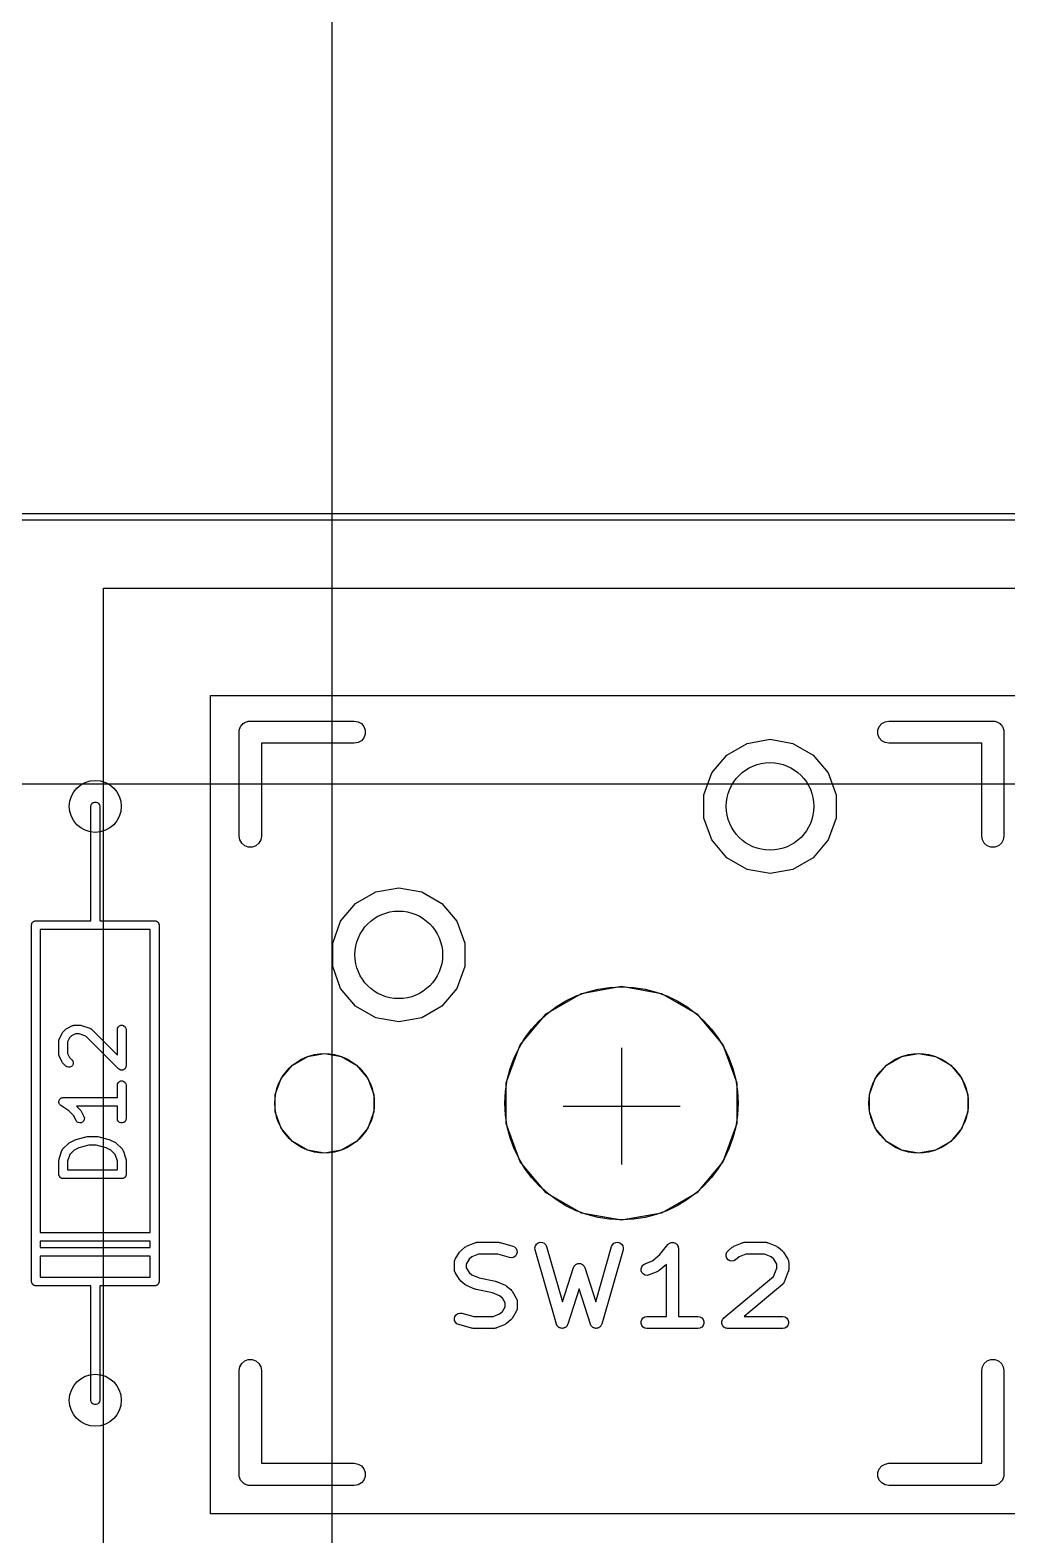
# Model space of a CAD drawing. Header units: millimetres. Extents: x 71 to 299, y 93 to 256.
# Drawn here: x 133.08 to 149.79, y 189.4 to 215.14 of the extents above; entities that cross this region are included whole.
import ezdxf

# ---------------------------------------------------------------- set-up
doc = ezdxf.new("R2010")
doc.units = ezdxf.units.MM
for name, color, linetype in [('BLACK', 7, 'Continuous'), ('PCB', 4, 'Continuous'), ('PCB_参照', 4, 'Continuous'), ('プレート', 6, 'Continuous'), ('物理キー', 7, 'Continuous')]:
    doc.layers.add(name, color=color, linetype=linetype)
doc.layers.add('化粧板', color=1, linetype='Continuous', transparency=0.6)
doc.layers.add('補助線', color=4, linetype='Continuous', transparency=0.6)

# ---------------------------------------------------------------- blocks, each defined once
blk = doc.blocks.new('PCB詳細')
at = {"layer": 'BLACK'}
for p, q in [((72.485, -53.5547), (72.4957, -53.542)), ((72.4957, -53.542), (72.5041, -53.5275)), ((72.5041, -53.5275), (72.5168, -53.5168)), ((72.5168, -53.5168), (72.5275, -53.5041)), ((72.5275, -53.5041), (72.542, -53.4957)), ((72.542, -53.4957), (72.5547, -53.485)), ((72.5547, -53.485), (72.5704, -53.4793)), ((72.5704, -53.4793), (72.5848, -53.471)), ((72.5848, -53.471), (72.6013, -53.4681)), ((72.6013, -53.4681), (72.6169, -53.4624)), ((72.6169, -53.4624), (72.6336, -53.4624)), ((72.6336, -53.4624), (72.65, -53.4595)), ((72.65, -53.4595), (74.428, -53.4595)), ((74.428, -53.4595), (74.4932, -53.471)), ((74.4932, -53.471), (74.5505, -53.5041)), ((74.5505, -53.5041), (74.593, -53.5547)), ((83.407, -53.5547), (83.4495, -53.5041)), ((83.4495, -53.5041), (83.5068, -53.471)), ((83.5068, -53.471), (83.572, -53.4595)), ((83.572, -53.4595), (85.35, -53.4595)), ((85.35, -53.4595), (85.3664, -53.4624)), ((85.3664, -53.4624), (85.3831, -53.4624)), ((85.3831, -53.4624), (85.3987, -53.4681)), ((85.3987, -53.4681), (85.4152, -53.471)), ((85.4152, -53.471), (85.4296, -53.4793)), ((85.4296, -53.4793), (85.4453, -53.485)), ((85.4453, -53.485), (85.458, -53.4957)), ((85.458, -53.4957), (85.4725, -53.5041)), ((85.4725, -53.5041), (85.4832, -53.5168)), ((85.4832, -53.5168), (85.4959, -53.5275)), ((85.4959, -53.5275), (85.5043, -53.542)), ((85.5043, -53.542), (85.515, -53.5547)), ((72.4595, -53.65), (72.4624, -53.6336)), ((72.4595, -55.428), (72.4595, -53.65)), ((72.4624, -53.6169), (72.4681, -53.6013)), ((72.4624, -53.6336), (72.4624, -53.6169)), ((72.4681, -53.6013), (72.471, -53.5848)), ((72.471, -53.5848), (72.4793, -53.5704)), ((72.4793, -53.5704), (72.485, -53.5547)), ((74.5505, -53.7959), (74.4932, -53.829)), ((74.593, -53.7452), (74.5505, -53.7959)), ((74.593, -53.5547), (74.6156, -53.6169)), ((74.6156, -53.6831), (74.593, -53.7452)), ((74.6156, -53.6169), (74.6156, -53.6831)), ((81.1476, -53.8418), (81.54, -53.7726)), ((81.54, -53.7726), (81.9324, -53.8418)), ((83.3844, -53.6169), (83.407, -53.5547)), ((83.3844, -53.6831), (83.3844, -53.6169)), ((83.407, -53.7452), (83.3844, -53.6831)), ((83.4495, -53.7959), (83.407, -53.7452)), ((83.5068, -53.829), (83.4495, -53.7959)), ((85.515, -53.5547), (85.5207, -53.5704)), ((85.5207, -53.5704), (85.529, -53.5848)), ((85.529, -53.5848), (85.5319, -53.6013)), ((85.5319, -53.6013), (85.5376, -53.6169)), ((85.5376, -53.6169), (85.5376, -53.6336)), ((85.5376, -53.6336), (85.5405, -53.65)), ((85.5405, -53.65), (85.5405, -55.428)), ((74.428, -53.8405), (72.8405, -53.8405)), ((72.8405, -53.8405), (72.8405, -55.428)), ((74.4932, -53.829), (74.428, -53.8405)), ((80.5464, -54.3463), (80.8025, -54.0411)), ((80.8025, -54.0411), (81.1476, -53.8418)), ((81.9324, -53.8418), (82.2775, -54.0411)), ((82.2775, -54.0411), (82.5336, -54.3463)), ((83.572, -53.8405), (83.5068, -53.829)), ((85.1595, -53.8405), (83.572, -53.8405)), ((85.1595, -55.428), (85.1595, -53.8405)), ((80.4101, -54.7208), (80.5464, -54.3463)), ((82.5336, -54.3463), (82.6699, -54.7208)), ((80.4101, -55.1192), (80.4101, -54.7208)), ((82.6699, -54.7208), (82.6699, -55.1192)), ((69.925, -54.92), (69.9295, -54.8943)), ((69.925, -56.19), (69.925, -54.92)), ((69.9295, -54.8943), (69.9425, -54.8718)), ((69.9425, -54.8718), (69.9625, -54.855)), ((69.9625, -54.855), (69.987, -54.8461)), ((69.987, -54.8461), (70.013, -54.8461)), ((70.013, -54.8461), (70.0375, -54.855)), ((70.0375, -54.855), (70.0575, -54.8718)), ((70.0575, -54.8718), (70.0705, -54.8943)), ((70.0705, -54.8943), (70.075, -54.92)), ((70.075, -54.92), (70.075, -56.19)), ((80.5464, -55.4937), (80.4101, -55.1192)), ((82.6699, -55.1192), (82.5336, -55.4937)), ((72.471, -55.4932), (72.4595, -55.428)), ((72.5041, -55.5505), (72.471, -55.4932)), ((72.5547, -55.593), (72.5041, -55.5505)), ((72.6169, -55.6156), (72.5547, -55.593)), ((72.7452, -55.593), (72.6831, -55.6156)), ((72.7959, -55.5505), (72.7452, -55.593)), ((72.829, -55.4932), (72.7959, -55.5505)), ((72.8405, -55.428), (72.829, -55.4932)), ((80.8025, -55.7989), (80.5464, -55.4937)), ((82.5336, -55.4937), (82.2775, -55.7989)), ((85.171, -55.4932), (85.1595, -55.428)), ((85.2041, -55.5505), (85.171, -55.4932)), ((85.2548, -55.593), (85.2041, -55.5505)), ((85.3169, -55.6156), (85.2548, -55.593)), ((85.4453, -55.593), (85.3831, -55.6156)), ((85.4959, -55.5505), (85.4453, -55.593)), ((85.529, -55.4932), (85.4959, -55.5505)), ((85.5405, -55.428), (85.529, -55.4932)), ((72.6831, -55.6156), (72.6169, -55.6156)), ((81.1476, -55.9982), (80.8025, -55.7989)), ((82.2775, -55.7989), (81.9324, -55.9982)), ((85.3831, -55.6156), (85.3169, -55.6156)), ((81.54, -56.0674), (81.1476, -55.9982)), ((81.9324, -55.9982), (81.54, -56.0674)), ((69.925, -56.877), (69.925, -56.19)), ((70.075, -56.19), (70.075, -56.877)), ((74.7976, -56.3818), (75.19, -56.3126)), ((75.19, -56.3126), (75.5824, -56.3818)), ((74.1964, -56.8863), (74.4525, -56.5811)), ((74.4525, -56.5811), (74.7976, -56.3818)), ((75.5824, -56.3818), (75.9275, -56.5811)), ((75.9275, -56.5811), (76.1836, -56.8863)), ((68.9316, -56.8996), (68.9358, -56.8945)), ((68.9358, -56.8945), (68.9415, -56.8913)), ((68.9415, -56.8913), (68.9465, -56.887)), ((68.9465, -56.887), (68.9527, -56.8848)), ((68.9527, -56.8848), (68.9583, -56.8815)), ((68.9583, -56.8815), (68.9648, -56.8804)), ((68.9648, -56.8804), (68.971, -56.8781)), ((68.971, -56.8781), (68.9775, -56.8781)), ((68.9775, -56.8781), (68.984, -56.877)), ((68.984, -56.877), (69.925, -56.877)), ((70.075, -56.877), (71.016, -56.877)), ((71.016, -56.877), (71.0225, -56.8781)), ((71.0225, -56.8781), (71.029, -56.8781)), ((71.029, -56.8781), (71.0352, -56.8804)), ((71.0352, -56.8804), (71.0417, -56.8815)), ((71.0417, -56.8815), (71.0473, -56.8848)), ((71.0473, -56.8848), (71.0535, -56.887)), ((71.0535, -56.887), (71.0585, -56.8913)), ((71.0585, -56.8913), (71.0642, -56.8945)), ((71.0642, -56.8945), (71.0684, -56.8996)), ((74.0601, -57.2608), (74.1964, -56.8863)), ((76.1836, -56.8863), (76.3199, -57.2608)), ((68.909, -56.952), (68.9101, -56.9455)), ((68.909, -63.048), (68.909, -56.952)), ((68.9101, -56.939), (68.9124, -56.9328)), ((68.9101, -56.9455), (68.9101, -56.939)), ((68.9124, -56.9328), (68.9135, -56.9263)), ((68.9135, -56.9263), (68.9168, -56.9207)), ((68.9168, -56.9207), (68.919, -56.9145)), ((68.919, -56.9145), (68.9233, -56.9095)), ((68.9233, -56.9095), (68.9265, -56.9038)), ((68.9265, -56.9038), (68.9316, -56.8996)), ((70, -57.027), (69.059, -57.027)), ((69.059, -57.027), (69.059, -62.211)), ((70.941, -57.027), (70, -57.027)), ((70.941, -62.211), (70.941, -57.027)), ((71.0684, -56.8996), (71.0735, -56.9038)), ((71.0735, -56.9038), (71.0767, -56.9095)), ((71.0767, -56.9095), (71.081, -56.9145)), ((71.081, -56.9145), (71.0832, -56.9207)), ((71.0832, -56.9207), (71.0865, -56.9263)), ((71.0865, -56.9263), (71.0876, -56.9328)), ((71.0876, -56.9328), (71.0899, -56.939)), ((71.0899, -56.939), (71.0899, -56.9455)), ((71.0899, -56.9455), (71.091, -56.952)), ((71.091, -56.952), (71.091, -63.048)), ((74.0601, -57.6592), (74.0601, -57.2608)), ((76.3199, -57.2608), (76.3199, -57.6592)), ((74.1964, -58.0337), (74.0601, -57.6592)), ((76.3199, -57.6592), (76.1836, -58.0337)), ((74.4525, -58.3389), (74.1964, -58.0337)), ((76.1836, -58.0337), (75.9275, -58.3389)), ((77.7134, -58.4667), (78.3154, -58.1192)), ((78.3154, -58.1192), (79, -57.9985)), ((79, -57.9985), (79.6846, -58.1192)), ((79.6846, -58.1192), (80.2865, -58.4667)), ((74.7976, -58.5382), (74.4525, -58.3389)), ((75.9275, -58.3389), (75.5824, -58.5382)), ((69.5141, -58.7186), (69.6093, -58.671)), ((69.6093, -58.671), (69.6135, -58.6698)), ((69.6135, -58.6698), (69.6172, -58.6676)), ((69.6172, -58.6676), (69.6259, -58.6661)), ((69.6259, -58.6661), (69.6343, -58.6636)), ((69.6343, -58.6636), (69.6386, -58.6638)), ((69.6386, -58.6638), (69.6429, -58.6631)), ((69.6429, -58.6631), (69.7381, -58.6631)), ((69.7381, -58.6631), (69.7499, -58.6652)), ((69.7499, -58.6652), (69.7618, -58.6669)), ((69.7618, -58.6669), (69.9047, -58.7146)), ((70.3819, -58.7124), (70.3949, -58.6899)), ((70.3949, -58.6899), (70.4149, -58.6731)), ((70.4149, -58.6731), (70.4394, -58.6642)), ((70.4394, -58.6642), (70.4654, -58.6642)), ((70.4654, -58.6642), (70.4899, -58.6731)), ((70.4899, -58.6731), (70.5098, -58.6899)), ((70.5098, -58.6899), (70.5229, -58.7124)), ((75.19, -58.6074), (74.7976, -58.5382)), ((75.5824, -58.5382), (75.19, -58.6074)), ((77.2666, -58.9992), (77.7134, -58.4667)), ((80.2865, -58.4667), (80.7334, -58.9992)), ((69.3774, -58.9286), (69.3781, -58.9243)), ((69.3774, -59.1667), (69.3774, -58.9286)), ((69.3779, -58.92), (69.3804, -58.9116)), ((69.3781, -58.9243), (69.3779, -58.92)), ((69.3804, -58.9116), (69.3819, -58.9029)), ((69.3819, -58.9029), (69.3841, -58.8992)), ((69.3841, -58.8992), (69.3853, -58.895)), ((69.3853, -58.895), (69.4329, -58.7998)), ((69.4329, -58.7998), (69.4401, -58.7901)), ((69.4401, -58.7901), (69.447, -58.7803)), ((69.447, -58.7803), (69.4946, -58.7327)), ((69.4946, -58.7327), (69.5044, -58.7258)), ((69.5044, -58.7258), (69.5141, -58.7186)), ((69.5616, -58.8778), (69.5274, -58.9463)), ((69.5274, -58.9463), (69.5274, -59.149)), ((69.592, -58.8474), (69.5616, -58.8778)), ((69.6606, -58.8131), (69.592, -58.8474)), ((69.7259, -58.8131), (69.6606, -58.8131)), ((69.8404, -58.8513), (69.7259, -58.8131)), ((70.3993, -59.4102), (69.8404, -58.8513)), ((69.9047, -58.7146), (69.9085, -58.7166)), ((69.9085, -58.7166), (69.9126, -58.7177)), ((69.9126, -58.7177), (69.9198, -58.7228)), ((69.9198, -58.7228), (69.9276, -58.727)), ((69.9276, -58.727), (69.9304, -58.7302)), ((69.9304, -58.7302), (69.934, -58.7327)), ((69.934, -58.7327), (70.3774, -59.1761)), ((70.3774, -58.7381), (70.3819, -58.7124)), ((70.3774, -59.1761), (70.3774, -58.7381)), ((70.5229, -58.7124), (70.5274, -58.7381)), ((70.5274, -58.7381), (70.5274, -59.3571)), ((69.3781, -59.1709), (69.3774, -59.1667)), ((69.3779, -59.1752), (69.3781, -59.1709)), ((69.3804, -59.1837), (69.3779, -59.1752)), ((69.3819, -59.1923), (69.3804, -59.1837)), ((69.3841, -59.1961), (69.3819, -59.1923)), ((69.3853, -59.2002), (69.3841, -59.1961)), ((69.4329, -59.2954), (69.3853, -59.2002)), ((69.5274, -59.149), (69.5616, -59.2175)), ((73.371, -59.3457), (73.6279, -59.1974)), ((73.6279, -59.1974), (73.92, -59.1458)), ((73.92, -59.1458), (74.2121, -59.1974)), ((74.2121, -59.1974), (74.469, -59.3457)), ((77.0289, -59.6524), (77.2666, -58.9992)), ((80.7334, -58.9992), (80.9711, -59.6524)), ((83.531, -59.3457), (83.7879, -59.1974)), ((83.7879, -59.1974), (84.08, -59.1458)), ((84.08, -59.1458), (84.3721, -59.1974)), ((84.3721, -59.1974), (84.629, -59.3457)), ((69.4401, -59.3051), (69.4329, -59.2954)), ((69.447, -59.3149), (69.4401, -59.3051)), ((69.4946, -59.3626), (69.447, -59.3149)), ((69.5159, -59.3775), (69.4946, -59.3626)), ((69.5411, -59.3842), (69.5159, -59.3775)), ((69.567, -59.382), (69.5411, -59.3842)), ((69.5616, -59.2175), (69.6007, -59.2565)), ((69.5906, -59.371), (69.567, -59.382)), ((69.6091, -59.3525), (69.5906, -59.371)), ((69.6007, -59.2565), (69.6156, -59.2778)), ((69.6201, -59.3289), (69.6091, -59.3525)), ((69.6156, -59.2778), (69.6223, -59.303)), ((69.6223, -59.303), (69.6201, -59.3289)), ((70.4074, -59.4158), (70.3993, -59.4102)), ((70.4149, -59.4221), (70.4074, -59.4158)), ((70.418, -59.4232), (70.4149, -59.4221)), ((70.4207, -59.4251), (70.418, -59.4232)), ((70.4302, -59.4277), (70.4207, -59.4251)), ((70.4394, -59.431), (70.4302, -59.4277)), ((70.4427, -59.431), (70.4394, -59.431)), ((70.4458, -59.4319), (70.4427, -59.431)), ((70.4556, -59.431), (70.4458, -59.4319)), ((70.4654, -59.431), (70.4556, -59.431)), ((70.4685, -59.4299), (70.4654, -59.431)), ((70.4718, -59.4296), (70.4685, -59.4299)), ((70.4807, -59.4254), (70.4718, -59.4296)), ((70.4899, -59.4221), (70.4807, -59.4254)), ((70.4924, -59.42), (70.4899, -59.4221)), ((70.4954, -59.4186), (70.4924, -59.42)), ((70.5023, -59.4116), (70.4954, -59.4186)), ((70.5098, -59.4054), (70.5023, -59.4116)), ((70.5115, -59.4025), (70.5098, -59.4054)), ((70.5138, -59.4002), (70.5115, -59.4025)), ((70.518, -59.3913), (70.5138, -59.4002)), ((70.5229, -59.3828), (70.518, -59.3913)), ((70.5234, -59.3795), (70.5229, -59.3828)), ((70.5248, -59.3766), (70.5234, -59.3795)), ((70.5257, -59.3668), (70.5248, -59.3766)), ((70.5274, -59.3571), (70.5257, -59.3668)), ((73.1803, -59.5729), (73.371, -59.3457)), ((74.469, -59.3457), (74.6597, -59.5729)), ((83.3403, -59.5729), (83.531, -59.3457)), ((84.629, -59.3457), (84.8197, -59.5729)), ((70.3774, -59.6905), (70.3819, -59.6648)), ((70.3774, -59.9012), (70.3774, -59.6905)), ((70.3819, -59.6648), (70.3949, -59.6423)), ((70.3949, -59.6423), (70.4149, -59.6255)), ((70.4149, -59.6255), (70.4394, -59.6166)), ((70.4394, -59.6166), (70.4654, -59.6166)), ((70.4654, -59.6166), (70.4899, -59.6255)), ((70.4899, -59.6255), (70.5098, -59.6423)), ((70.5098, -59.6423), (70.5229, -59.6648)), ((70.5229, -59.6648), (70.5274, -59.6905)), ((70.5274, -59.6905), (70.5274, -60.2619)), ((73.0788, -59.8517), (73.1803, -59.5729)), ((74.6597, -59.5729), (74.7612, -59.8517)), ((77.0289, -60.3476), (77.0289, -59.6524)), ((80.9711, -59.6524), (80.9711, -60.3476)), ((83.2388, -59.8517), (83.3403, -59.5729)), ((84.8197, -59.5729), (84.9212, -59.8517)), ((69.3775, -59.9714), (69.3785, -59.9673)), ((69.3785, -59.9803), (69.3775, -59.9714)), ((69.3785, -59.9632), (69.3816, -59.9548)), ((69.3785, -59.9673), (69.3785, -59.9632)), ((69.3785, -59.9892), (69.3785, -59.9803)), ((69.3816, -59.9548), (69.3837, -59.9461)), ((69.3837, -59.9461), (69.386, -59.9426)), ((69.386, -59.9426), (69.3874, -59.9387)), ((69.3874, -59.9387), (69.3932, -59.9318)), ((69.3932, -59.9318), (69.3981, -59.9244)), ((69.3981, -59.9244), (69.4015, -59.9219)), ((69.4015, -59.9219), (69.4042, -59.9187)), ((69.4042, -59.9187), (69.4119, -59.9143)), ((69.4119, -59.9143), (69.4191, -59.909)), ((69.4191, -59.909), (69.4231, -59.9078)), ((69.4231, -59.9078), (69.4267, -59.9057)), ((69.4267, -59.9057), (69.4355, -59.9042)), ((69.4355, -59.9042), (69.4441, -59.9016)), ((69.4441, -59.9016), (69.4483, -59.9019)), ((69.4483, -59.9019), (69.4524, -59.9012)), ((69.4524, -59.9012), (70.3774, -59.9012)), ((73.0788, -60.1483), (73.0788, -59.8517)), ((74.7612, -59.8517), (74.7612, -60.1483)), ((83.2388, -60.1483), (83.2388, -59.8517)), ((84.9212, -59.8517), (84.9212, -60.1483)), ((69.3799, -59.9931), (69.3785, -59.9892)), ((69.3804, -59.9973), (69.3799, -59.9931)), ((69.3844, -60.0053), (69.3804, -59.9973)), ((69.3874, -60.0137), (69.3844, -60.0053)), ((69.3901, -60.0169), (69.3874, -60.0137)), ((69.3919, -60.0206), (69.3901, -60.0169)), ((69.3984, -60.0268), (69.3919, -60.0206)), ((69.4042, -60.0336), (69.3984, -60.0268)), ((69.4078, -60.0357), (69.4042, -60.0336)), ((69.4108, -60.0386), (69.4078, -60.0357)), ((69.5475, -60.1297), (69.4108, -60.0386)), ((69.6288, -60.2111), (69.5475, -60.1297)), ((69.671, -60.2954), (69.6288, -60.2111)), ((70.3774, -60.0512), (69.6811, -60.0512)), ((69.6811, -60.0512), (69.7435, -60.1136)), ((69.7435, -60.1136), (69.7504, -60.1235)), ((69.7504, -60.1235), (69.7576, -60.1331)), ((69.7576, -60.1331), (69.8052, -60.2284)), ((69.8052, -60.2284), (69.8126, -60.2533)), ((70.3774, -60.2619), (70.3774, -60.0512)), ((73.1803, -60.4271), (73.0788, -60.1483)), ((74.7612, -60.1483), (74.6597, -60.4271)), ((83.3403, -60.4271), (83.2388, -60.1483)), ((84.9212, -60.1483), (84.8197, -60.4271)), ((69.6865, -60.3164), (69.671, -60.2954)), ((69.7083, -60.3307), (69.6865, -60.3164)), ((69.7336, -60.3368), (69.7083, -60.3307)), ((69.7595, -60.3338), (69.7336, -60.3368)), ((69.7828, -60.3221), (69.7595, -60.3338)), ((69.8007, -60.3032), (69.7828, -60.3221)), ((69.811, -60.2793), (69.8007, -60.3032)), ((69.8126, -60.2533), (69.811, -60.2793)), ((70.3819, -60.2876), (70.3774, -60.2619)), ((70.3949, -60.3101), (70.3819, -60.2876)), ((70.4149, -60.3269), (70.3949, -60.3101)), ((70.4394, -60.3358), (70.4149, -60.3269)), ((70.4654, -60.3358), (70.4394, -60.3358)), ((70.4899, -60.3269), (70.4654, -60.3358)), ((70.5098, -60.3101), (70.4899, -60.3269)), ((70.5229, -60.2876), (70.5098, -60.3101)), ((70.5274, -60.2619), (70.5229, -60.2876)), ((73.371, -60.6543), (73.1803, -60.4271)), ((74.6597, -60.4271), (74.469, -60.6543)), ((77.2666, -61.0008), (77.0289, -60.3476)), ((80.9711, -60.3476), (80.7334, -61.0008)), ((83.531, -60.6543), (83.3403, -60.4271)), ((84.8197, -60.4271), (84.629, -60.6543)), ((69.447, -60.7803), (69.5422, -60.6851)), ((69.5422, -60.6851), (69.552, -60.6782)), ((69.552, -60.6782), (69.5617, -60.671)), ((69.5617, -60.671), (69.6569, -60.6234)), ((69.6569, -60.6234), (69.6648, -60.6211)), ((69.6648, -60.6211), (69.6723, -60.6177)), ((69.6723, -60.6177), (69.8628, -60.5701)), ((69.8902, -60.7179), (69.7167, -60.7612)), ((69.8628, -60.5701), (69.8719, -60.5694)), ((69.8719, -60.5694), (69.881, -60.5679)), ((69.881, -60.5679), (70.0238, -60.5679)), ((70.0146, -60.7179), (69.8902, -60.7179)), ((70.1881, -60.7612), (70.0146, -60.7179)), ((70.0238, -60.5679), (70.0328, -60.5694)), ((70.0328, -60.5694), (70.042, -60.5701)), ((70.042, -60.5701), (70.2325, -60.6177)), ((70.2325, -60.6177), (70.24, -60.6211)), ((70.24, -60.6211), (70.2478, -60.6234)), ((70.2478, -60.6234), (70.3431, -60.671)), ((70.3431, -60.671), (70.3527, -60.6782)), ((70.3527, -60.6782), (70.3626, -60.6851)), ((70.3626, -60.6851), (70.4578, -60.7803)), ((73.6279, -60.8026), (73.371, -60.6543)), ((74.469, -60.6543), (74.2121, -60.8026)), ((83.7879, -60.8026), (83.531, -60.6543)), ((84.629, -60.6543), (84.3721, -60.8026)), ((69.3774, -60.9762), (69.3795, -60.9643)), ((69.3774, -61.2143), (69.3774, -60.9762)), ((69.3795, -60.9643), (69.3812, -60.9525)), ((69.3812, -60.9525), (69.4288, -60.8096)), ((69.4288, -60.8096), (69.4309, -60.8058)), ((69.4309, -60.8058), (69.432, -60.8016)), ((69.432, -60.8016), (69.4371, -60.7944)), ((69.4371, -60.7944), (69.4413, -60.7867)), ((69.4413, -60.7867), (69.4445, -60.7838)), ((69.4445, -60.7838), (69.447, -60.7803)), ((69.5656, -60.8738), (69.5274, -60.9884)), ((69.5274, -60.9884), (69.5274, -61.1393)), ((69.6397, -60.7997), (69.5656, -60.8738)), ((69.7167, -60.7612), (69.6397, -60.7997)), ((70.2651, -60.7997), (70.1881, -60.7612)), ((70.3392, -60.8738), (70.2651, -60.7997)), ((70.3774, -60.9884), (70.3392, -60.8738)), ((70.3774, -61.1393), (70.3774, -60.9884)), ((70.4578, -60.7803), (70.4603, -60.7838)), ((70.4603, -60.7838), (70.4635, -60.7867)), ((70.4635, -60.7867), (70.4677, -60.7944)), ((70.4677, -60.7944), (70.4727, -60.8016)), ((70.4727, -60.8016), (70.4739, -60.8058)), ((70.4739, -60.8058), (70.4759, -60.8096)), ((70.4759, -60.8096), (70.5235, -60.9525)), ((70.5235, -60.9525), (70.5253, -60.9643)), ((70.5253, -60.9643), (70.5274, -60.9762)), ((70.5274, -60.9762), (70.5274, -61.2143)), ((73.92, -60.8541), (73.6279, -60.8026)), ((74.2121, -60.8026), (73.92, -60.8541)), ((77.7134, -61.5332), (77.2666, -61.0008)), ((80.7334, -61.0008), (80.2865, -61.5332)), ((84.08, -60.8541), (83.7879, -60.8026)), ((84.3721, -60.8026), (84.08, -60.8541)), ((69.3785, -61.2207), (69.3774, -61.2143)), ((69.3785, -61.2273), (69.3785, -61.2207)), ((69.3808, -61.2335), (69.3785, -61.2273)), ((69.3819, -61.2399), (69.3808, -61.2335)), ((69.3852, -61.2456), (69.3819, -61.2399)), ((69.3874, -61.2518), (69.3852, -61.2456)), ((69.3916, -61.2568), (69.3874, -61.2518)), ((69.3949, -61.2625), (69.3916, -61.2568)), ((69.4, -61.2667), (69.3949, -61.2625)), ((69.4042, -61.2717), (69.4, -61.2667)), ((69.4099, -61.275), (69.4042, -61.2717)), ((69.5274, -61.1393), (70.3774, -61.1393)), ((70.5006, -61.2717), (70.4949, -61.275)), ((70.5048, -61.2667), (70.5006, -61.2717)), ((70.5098, -61.2625), (70.5048, -61.2667)), ((70.5131, -61.2568), (70.5098, -61.2625)), ((70.5173, -61.2518), (70.5131, -61.2568)), ((70.5196, -61.2456), (70.5173, -61.2518)), ((70.5229, -61.2399), (70.5196, -61.2456)), ((70.524, -61.2335), (70.5229, -61.2399)), ((70.5262, -61.2273), (70.524, -61.2335)), ((70.5274, -61.2143), (70.5262, -61.2207)), ((70.5262, -61.2207), (70.5262, -61.2273)), ((69.4149, -61.2792), (69.4099, -61.275)), ((69.421, -61.2815), (69.4149, -61.2792)), ((69.4267, -61.2848), (69.421, -61.2815)), ((69.4332, -61.2859), (69.4267, -61.2848)), ((69.4394, -61.2881), (69.4332, -61.2859)), ((69.4459, -61.2881), (69.4394, -61.2881)), ((69.4524, -61.2893), (69.4459, -61.2881)), ((70.4524, -61.2893), (69.4524, -61.2893)), ((70.4588, -61.2881), (70.4524, -61.2893)), ((70.4654, -61.2881), (70.4588, -61.2881)), ((70.4716, -61.2859), (70.4654, -61.2881)), ((70.478, -61.2848), (70.4716, -61.2859)), ((70.4837, -61.2815), (70.478, -61.2848)), ((70.4899, -61.2792), (70.4837, -61.2815)), ((70.4949, -61.275), (70.4899, -61.2792)), ((78.3154, -61.8808), (77.7134, -61.5332)), ((80.2865, -61.5332), (79.6846, -61.8808)), ((79, -62.0015), (78.3154, -61.8808)), ((79.6846, -61.8808), (79, -62.0015)), ((69.059, -62.211), (70.941, -62.211)), ((69.059, -62.361), (69.059, -62.465)), ((70.941, -62.361), (69.059, -62.361)), ((69.059, -62.465), (70.941, -62.465)), ((70.941, -62.465), (70.941, -62.361)), ((76.1552, -62.6692), (76.2277, -62.5482)), ((76.2277, -62.5482), (76.2388, -62.5354)), ((76.2388, -62.5354), (76.2498, -62.5224)), ((76.2498, -62.5224), (76.3224, -62.4619)), ((76.3224, -62.4619), (76.3356, -62.4544)), ((76.3356, -62.4544), (76.3484, -62.4462)), ((76.3484, -62.4462), (76.4935, -62.3857)), ((76.4935, -62.3857), (76.4958, -62.3852)), ((76.4958, -62.3852), (76.4978, -62.3841)), ((76.4978, -62.3841), (76.5129, -62.3814)), ((76.5129, -62.3814), (76.5279, -62.378)), ((76.5279, -62.378), (76.5303, -62.3783)), ((76.5303, -62.3783), (76.5326, -62.3779)), ((76.5326, -62.3779), (76.8954, -62.3779)), ((76.8954, -62.3779), (76.909, -62.3803)), ((76.909, -62.3803), (76.9226, -62.3816)), ((76.9226, -62.3816), (77.1403, -62.4421)), ((77.1403, -62.4421), (77.1722, -62.4573)), ((77.1722, -62.4573), (77.1969, -62.4825)), ((77.1969, -62.4825), (77.2115, -62.5146)), ((77.2143, -62.5498), (77.2048, -62.5838)), ((77.2115, -62.5146), (77.2143, -62.5498)), ((77.5198, -62.4723), (77.5284, -62.4381)), ((77.5235, -62.5074), (77.5198, -62.4723)), ((77.8863, -63.7774), (77.5235, -62.5074)), ((77.5284, -62.4381), (77.5481, -62.4089)), ((77.5481, -62.4089), (77.5767, -62.3882)), ((77.5767, -62.3882), (77.6106, -62.3785)), ((77.6106, -62.3785), (77.6458, -62.381)), ((77.6458, -62.381), (77.678, -62.3953)), ((77.678, -62.3953), (77.7034, -62.4199)), ((77.7034, -62.4199), (77.7188, -62.4516)), ((77.7188, -62.4516), (77.9895, -63.399)), ((78.5591, -63.399), (78.8297, -62.4516)), ((79.0251, -62.5074), (78.6623, -63.7774)), ((78.8297, -62.4516), (78.8452, -62.4199)), ((78.8452, -62.4199), (78.8705, -62.3953)), ((78.8705, -62.3953), (78.9028, -62.381)), ((78.9028, -62.381), (78.938, -62.3785)), ((78.938, -62.3785), (78.9719, -62.3882)), ((78.9719, -62.3882), (79.0004, -62.4089)), ((79.0004, -62.4089), (79.0202, -62.4381)), ((79.0202, -62.4381), (79.0288, -62.4723)), ((79.0288, -62.4723), (79.0251, -62.5074)), ((79.6528, -62.5895), (79.7915, -62.4161)), ((79.7915, -62.4161), (79.7924, -62.4153)), ((79.7924, -62.4153), (79.793, -62.4142)), ((79.793, -62.4142), (79.8056, -62.4036)), ((79.8056, -62.4036), (79.818, -62.3927)), ((79.818, -62.3927), (79.8191, -62.3923)), ((79.8191, -62.3923), (79.8201, -62.3915)), ((79.8201, -62.3915), (79.8355, -62.3859)), ((79.8355, -62.3859), (79.8509, -62.3799)), ((79.8509, -62.3799), (79.8521, -62.3799)), ((79.8521, -62.3799), (79.8532, -62.3795)), ((79.8532, -62.3795), (79.8696, -62.3795)), ((79.8696, -62.3795), (79.8862, -62.3791)), ((79.8862, -62.3791), (79.8873, -62.3795)), ((79.8873, -62.3795), (79.8885, -62.3795)), ((79.8885, -62.3795), (79.904, -62.3851)), ((79.904, -62.3851), (79.9196, -62.3904)), ((79.9196, -62.3904), (79.9205, -62.3911)), ((79.9205, -62.3911), (79.9217, -62.3915)), ((79.9217, -62.3915), (79.9343, -62.4021)), ((79.9343, -62.4021), (79.9471, -62.4124)), ((79.9471, -62.4124), (79.9478, -62.4134)), ((79.9478, -62.4134), (79.9487, -62.4142)), ((79.9487, -62.4142), (79.9569, -62.4285)), ((79.9569, -62.4285), (79.9655, -62.4426)), ((79.9655, -62.4426), (79.9657, -62.4437)), ((79.9657, -62.4437), (79.9663, -62.4448)), ((79.9663, -62.4448), (79.9692, -62.461)), ((79.9692, -62.461), (79.9724, -62.4771)), ((79.9724, -62.4771), (79.9722, -62.4783)), ((79.9722, -62.4783), (79.9725, -62.4795)), ((79.9725, -62.4795), (79.9725, -63.6479)), ((80.7869, -62.5825), (80.799, -62.5494)), ((80.799, -62.5494), (80.8218, -62.5224)), ((80.8218, -62.5224), (80.8944, -62.4619)), ((80.8944, -62.4619), (80.9076, -62.4544)), ((80.9076, -62.4544), (80.9204, -62.4462)), ((80.9204, -62.4462), (81.0655, -62.3857)), ((81.0655, -62.3857), (81.0678, -62.3852)), ((81.0678, -62.3852), (81.0698, -62.3841)), ((81.0698, -62.3841), (81.0849, -62.3814)), ((81.0849, -62.3814), (81.0999, -62.378)), ((81.0999, -62.378), (81.1023, -62.3783)), ((81.1023, -62.3783), (81.1046, -62.3779)), ((81.1046, -62.3779), (81.4674, -62.3779)), ((81.4674, -62.3779), (81.4697, -62.3783)), ((81.4697, -62.3783), (81.4721, -62.378)), ((81.4721, -62.378), (81.4871, -62.3814)), ((81.4871, -62.3814), (81.5022, -62.3841)), ((81.5022, -62.3841), (81.5042, -62.3852)), ((81.5042, -62.3852), (81.5065, -62.3857)), ((81.5065, -62.3857), (81.6516, -62.4462)), ((81.6516, -62.4462), (81.6644, -62.4544)), ((81.6644, -62.4544), (81.6776, -62.4619)), ((81.6776, -62.4619), (81.7502, -62.5224)), ((81.7502, -62.5224), (81.7611, -62.5354)), ((81.7611, -62.5354), (81.7723, -62.5482)), ((81.7723, -62.5482), (81.8448, -62.6692)), ((70.941, -62.615), (69.059, -62.615)), ((69.059, -62.615), (69.059, -62.973)), ((70.941, -62.973), (70.941, -62.615)), ((76.1407, -62.7214), (76.1424, -62.7118)), ((76.1407, -62.8424), (76.1407, -62.7214)), ((76.1424, -62.7118), (76.1425, -62.7021)), ((76.1425, -62.7021), (76.1454, -62.6946)), ((76.1454, -62.6946), (76.1468, -62.6867)), ((76.1468, -62.6867), (76.1517, -62.6782)), ((76.1517, -62.6782), (76.1552, -62.6692)), ((76.3931, -62.6675), (76.3439, -62.7496)), ((76.3439, -62.7496), (76.3439, -62.8142)), ((76.3439, -62.8142), (76.3931, -62.8963)), ((76.4407, -62.6279), (76.3931, -62.6675)), ((76.5529, -62.5811), (76.4407, -62.6279)), ((76.8816, -62.5811), (76.5529, -62.5811)), ((77.0859, -62.6379), (76.8816, -62.5811)), ((77.1211, -62.6413), (77.0859, -62.6379)), ((77.1552, -62.6325), (77.1211, -62.6413)), ((77.1843, -62.6125), (77.1552, -62.6325)), ((77.2048, -62.5838), (77.1843, -62.6125)), ((77.9895, -63.399), (78.1775, -62.8114)), ((78.1775, -62.8114), (78.1794, -62.8078)), ((78.1794, -62.8078), (78.1803, -62.8039)), ((78.1803, -62.8039), (78.1876, -62.7923)), ((78.1876, -62.7923), (78.1939, -62.7802)), ((78.1939, -62.7802), (78.1969, -62.7775)), ((78.1969, -62.7775), (78.1991, -62.7741)), ((78.1991, -62.7741), (78.2099, -62.7657)), ((78.2099, -62.7657), (78.2201, -62.7565)), ((78.2201, -62.7565), (78.2238, -62.7549)), ((78.2238, -62.7549), (78.227, -62.7525)), ((78.227, -62.7525), (78.24, -62.7483)), ((78.24, -62.7483), (78.2527, -62.7431)), ((78.2527, -62.7431), (78.2568, -62.7429)), ((78.2568, -62.7429), (78.2606, -62.7417)), ((78.2606, -62.7417), (78.2743, -62.7422)), ((78.2743, -62.7422), (78.288, -62.7417)), ((78.288, -62.7417), (78.2918, -62.7429)), ((78.2918, -62.7429), (78.2959, -62.7431)), ((78.2959, -62.7431), (78.3085, -62.7483)), ((78.3085, -62.7483), (78.3216, -62.7525)), ((78.3216, -62.7525), (78.3248, -62.7549)), ((78.3248, -62.7549), (78.3285, -62.7565)), ((78.3285, -62.7565), (78.3387, -62.7657)), ((78.3387, -62.7657), (78.3495, -62.7741)), ((78.3495, -62.7741), (78.3516, -62.7775)), ((78.3516, -62.7775), (78.3546, -62.7802)), ((78.3546, -62.7802), (78.361, -62.7923)), ((78.361, -62.7923), (78.3683, -62.8039)), ((78.3683, -62.8039), (78.3692, -62.8078)), ((78.3692, -62.8078), (78.3711, -62.8114)), ((78.3711, -62.8114), (78.5591, -63.399)), ((79.3347, -62.8293), (79.3452, -62.7957)), ((79.3452, -62.7957), (79.3666, -62.7676)), ((79.3666, -62.7676), (79.3964, -62.7486)), ((79.3964, -62.7486), (79.5273, -62.694)), ((79.5273, -62.694), (79.6528, -62.5895)), ((79.7693, -62.7569), (79.6456, -62.86)), ((79.7693, -63.6479), (79.7693, -62.7569)), ((80.7867, -62.6178), (80.7869, -62.5825)), ((80.7987, -62.651), (80.7867, -62.6178)), ((80.8213, -62.6781), (80.7987, -62.651)), ((80.8518, -62.6958), (80.8213, -62.6781)), ((80.8865, -62.7021), (80.8518, -62.6958)), ((80.9213, -62.6961), (80.8865, -62.7021)), ((80.9519, -62.6785), (80.9213, -62.6961)), ((81.0127, -62.6279), (80.9519, -62.6785)), ((81.1249, -62.5811), (81.0127, -62.6279)), ((81.4471, -62.5811), (81.1249, -62.5811)), ((81.5593, -62.6279), (81.4471, -62.5811)), ((81.6069, -62.6675), (81.5593, -62.6279)), ((81.6561, -62.7496), (81.6069, -62.6675)), ((81.6561, -62.8228), (81.6561, -62.7496)), ((81.8448, -62.6692), (81.8483, -62.6782)), ((81.8483, -62.6782), (81.8532, -62.6867)), ((81.8532, -62.6867), (81.8546, -62.6946)), ((81.8546, -62.6946), (81.8575, -62.7021)), ((81.8575, -62.7021), (81.8576, -62.7118)), ((81.8576, -62.7118), (81.8593, -62.7214)), ((81.8593, -62.7214), (81.8593, -62.8424)), ((68.9101, -63.0545), (68.909, -63.048)), ((68.9101, -63.061), (68.9101, -63.0545)), ((68.9124, -63.0672), (68.9101, -63.061)), ((68.9135, -63.0737), (68.9124, -63.0672)), ((68.9168, -63.0793), (68.9135, -63.0737)), ((69.059, -62.973), (70, -62.973)), ((70, -62.973), (70.941, -62.973)), ((71.0865, -63.0737), (71.0832, -63.0793)), ((71.0876, -63.0672), (71.0865, -63.0737)), ((71.0899, -63.061), (71.0876, -63.0672)), ((71.091, -63.048), (71.0899, -63.0545)), ((71.0899, -63.0545), (71.0899, -63.061)), ((76.1424, -62.852), (76.1407, -62.8424)), ((76.1425, -62.8617), (76.1424, -62.852)), ((76.1454, -62.8692), (76.1425, -62.8617)), ((76.1468, -62.8771), (76.1454, -62.8692)), ((76.1517, -62.8856), (76.1468, -62.8771)), ((76.1552, -62.8947), (76.1517, -62.8856)), ((76.2277, -63.0156), (76.1552, -62.8947)), ((76.2389, -63.0284), (76.2277, -63.0156)), ((76.2498, -63.0414), (76.2389, -63.0284)), ((76.3224, -63.1019), (76.2498, -63.0414)), ((76.3931, -62.8963), (76.4407, -62.9359)), ((76.4407, -62.9359), (76.5627, -62.9868)), ((76.5627, -62.9868), (76.8436, -63.0453)), ((76.8436, -63.0453), (76.8525, -63.0489)), ((76.8525, -63.0489), (76.8619, -63.051)), ((76.8619, -63.051), (77.0071, -63.1115)), ((79.3363, -62.8646), (79.3347, -62.8293)), ((79.3499, -62.8971), (79.3363, -62.8646)), ((79.3737, -62.9231), (79.3499, -62.8971)), ((79.4051, -62.9393), (79.3737, -62.9231)), ((79.4401, -62.9439), (79.4051, -62.9393)), ((79.4745, -62.9362), (79.4401, -62.9439)), ((79.6196, -62.8757), (79.4745, -62.9362)), ((79.6324, -62.8675), (79.6196, -62.8757)), ((79.6456, -62.86), (79.6324, -62.8675)), ((80.7492, -63.6715), (81.6004, -62.9622)), ((81.6004, -62.9622), (81.6561, -62.8228)), ((81.773, -63.0749), (81.7663, -63.0828)), ((81.7755, -63.0679), (81.773, -63.0749)), ((81.7795, -63.0615), (81.7755, -63.0679)), ((81.852, -62.8801), (81.7795, -63.0615)), ((81.8524, -62.8785), (81.852, -62.8801)), ((81.8532, -62.8771), (81.8524, -62.8785)), ((81.856, -62.8613), (81.8532, -62.8771)), ((81.8593, -62.8456), (81.856, -62.8613)), ((81.8593, -62.8424), (81.859, -62.844)), ((81.859, -62.844), (81.8593, -62.8456)), ((68.919, -63.0855), (68.9168, -63.0793)), ((68.9233, -63.0905), (68.919, -63.0855)), ((68.9265, -63.0962), (68.9233, -63.0905)), ((68.9316, -63.1004), (68.9265, -63.0962)), ((68.9358, -63.1055), (68.9316, -63.1004)), ((68.9415, -63.1087), (68.9358, -63.1055)), ((68.9465, -63.113), (68.9415, -63.1087)), ((68.9527, -63.1152), (68.9465, -63.113)), ((68.9583, -63.1185), (68.9527, -63.1152)), ((68.9648, -63.1196), (68.9583, -63.1185)), ((68.971, -63.1219), (68.9648, -63.1196)), ((68.9775, -63.1219), (68.971, -63.1219)), ((68.984, -63.123), (68.9775, -63.1219)), ((69.925, -63.123), (68.984, -63.123)), ((69.925, -63.81), (69.925, -63.123)), ((71.016, -63.123), (70.075, -63.123)), ((70.075, -63.123), (70.075, -63.81)), ((71.0225, -63.1219), (71.016, -63.123)), ((71.029, -63.1219), (71.0225, -63.1219)), ((71.0352, -63.1196), (71.029, -63.1219)), ((71.0417, -63.1185), (71.0352, -63.1196)), ((71.0473, -63.1152), (71.0417, -63.1185)), ((71.0535, -63.113), (71.0473, -63.1152)), ((71.0585, -63.1087), (71.0535, -63.113)), ((71.0642, -63.1055), (71.0585, -63.1087)), ((71.0684, -63.1004), (71.0642, -63.1055)), ((71.0735, -63.0962), (71.0684, -63.1004)), ((71.0767, -63.0905), (71.0735, -63.0962)), ((71.081, -63.0855), (71.0767, -63.0905)), ((71.0832, -63.0793), (71.081, -63.0855)), ((76.3356, -63.1094), (76.3224, -63.1019)), ((76.3484, -63.1176), (76.3356, -63.1094)), ((76.4935, -63.1781), (76.3484, -63.1176)), ((76.5029, -63.1802), (76.4935, -63.1781)), ((76.5118, -63.1837), (76.5029, -63.1802)), ((76.7927, -63.2423), (76.5118, -63.1837)), ((76.9148, -63.2931), (76.7927, -63.2423)), ((76.9623, -63.3327), (76.9148, -63.2931)), ((77.0115, -63.4148), (76.9623, -63.3327)), ((77.0071, -63.1115), (77.0199, -63.1196)), ((77.0199, -63.1196), (77.033, -63.1272)), ((77.033, -63.1272), (77.1056, -63.1877)), ((77.1056, -63.1877), (77.1166, -63.2006)), ((77.1166, -63.2006), (77.1277, -63.2134)), ((77.1277, -63.2134), (77.2003, -63.3344)), ((78.2743, -63.1757), (78.0808, -63.7805)), ((78.4678, -63.7805), (78.2743, -63.1757)), ((81.7502, -63.1019), (81.0949, -63.6479)), ((81.755, -63.0962), (81.7502, -63.1019)), ((81.7609, -63.0915), (81.755, -63.0962)), ((81.7663, -63.0828), (81.7609, -63.0915)), ((76.2002, -63.5966), (76.2344, -63.5878)), ((76.2344, -63.5878), (76.2695, -63.5912)), ((76.9148, -63.6012), (76.9623, -63.5615)), ((76.9623, -63.5615), (77.0115, -63.4795)), ((77.0115, -63.4795), (77.0115, -63.4148)), ((77.2003, -63.5599), (77.1277, -63.6808)), ((77.2003, -63.3344), (77.2037, -63.3435)), ((77.2037, -63.5508), (77.2003, -63.5599)), ((77.2037, -63.3435), (77.2086, -63.3519)), ((77.2086, -63.5424), (77.2037, -63.5508)), ((77.2086, -63.3519), (77.21, -63.3598)), ((77.21, -63.5344), (77.2086, -63.5424)), ((77.21, -63.3598), (77.2129, -63.3673)), ((77.2129, -63.5269), (77.21, -63.5344)), ((77.2129, -63.3673), (77.2131, -63.3771)), ((77.2131, -63.5172), (77.2129, -63.5269)), ((77.2131, -63.3771), (77.2147, -63.3867)), ((77.2147, -63.5076), (77.2131, -63.5172)), ((77.2147, -63.3867), (77.2147, -63.5076)), ((69.925, -65.08), (69.925, -63.81)), ((70.075, -63.81), (70.075, -65.08)), ((76.1412, -63.6793), (76.1506, -63.6453)), ((76.1439, -63.7144), (76.1412, -63.6793)), ((76.1585, -63.7466), (76.1439, -63.7144)), ((76.1506, -63.6453), (76.1711, -63.6166)), ((76.1833, -63.7717), (76.1585, -63.7466)), ((76.1711, -63.6166), (76.2002, -63.5966)), ((76.2151, -63.7869), (76.1833, -63.7717)), ((76.4328, -63.8474), (76.2151, -63.7869)), ((76.2695, -63.5912), (76.4738, -63.6479)), ((76.4465, -63.8487), (76.4328, -63.8474)), ((76.4738, -63.6479), (76.8025, -63.6479)), ((76.8025, -63.6479), (76.9148, -63.6012)), ((76.8425, -63.8477), (76.8275, -63.851)), ((76.8576, -63.845), (76.8425, -63.8477)), ((76.8596, -63.8438), (76.8576, -63.845)), ((76.8619, -63.8433), (76.8596, -63.8438)), ((77.0071, -63.7828), (76.8619, -63.8433)), ((77.0199, -63.7746), (77.0071, -63.7828)), ((77.033, -63.7671), (77.0199, -63.7746)), ((77.1056, -63.7066), (77.033, -63.7671)), ((77.1166, -63.6937), (77.1056, -63.7066)), ((77.1277, -63.6808), (77.1166, -63.6937)), ((77.8888, -63.7825), (77.8863, -63.7774)), ((77.89, -63.788), (77.8888, -63.7825)), ((77.8964, -63.7983), (77.89, -63.788)), ((77.9017, -63.8092), (77.8964, -63.7983)), ((77.9058, -63.8131), (77.9017, -63.8092)), ((77.9088, -63.8178), (77.9058, -63.8131)), ((77.9184, -63.8253), (77.9088, -63.8178)), ((77.9271, -63.8337), (77.9184, -63.8253)), ((77.9322, -63.836), (77.9271, -63.8337)), ((77.9367, -63.8394), (77.9322, -63.836)), ((77.9483, -63.8431), (77.9367, -63.8394)), ((77.9593, -63.8481), (77.9483, -63.8431)), ((78.0168, -63.8442), (78.0056, -63.8488)), ((78.0285, -63.8409), (78.0168, -63.8442)), ((78.033, -63.8376), (78.0285, -63.8409)), ((78.0382, -63.8354), (78.033, -63.8376)), ((78.0472, -63.8273), (78.0382, -63.8354)), ((78.057, -63.8202), (78.0472, -63.8273)), ((78.0602, -63.8155), (78.057, -63.8202)), ((78.0643, -63.8117), (78.0602, -63.8155)), ((78.07, -63.801), (78.0643, -63.8117)), ((78.0768, -63.7909), (78.07, -63.801)), ((78.0781, -63.7855), (78.0768, -63.7909)), ((78.0808, -63.7805), (78.0781, -63.7855)), ((78.4704, -63.7855), (78.4678, -63.7805)), ((78.4718, -63.7909), (78.4704, -63.7855)), ((78.4786, -63.801), (78.4718, -63.7909)), ((78.4842, -63.8117), (78.4786, -63.801)), ((78.4884, -63.8155), (78.4842, -63.8117)), ((78.4916, -63.8202), (78.4884, -63.8155)), ((78.5014, -63.8273), (78.4916, -63.8202)), ((78.5103, -63.8354), (78.5014, -63.8273)), ((78.5156, -63.8376), (78.5103, -63.8354)), ((78.5201, -63.8409), (78.5156, -63.8376)), ((78.5318, -63.8442), (78.5201, -63.8409)), ((78.543, -63.8488), (78.5318, -63.8442)), ((78.6003, -63.8431), (78.5892, -63.8481)), ((78.6119, -63.8394), (78.6003, -63.8431)), ((78.6163, -63.836), (78.6119, -63.8394)), ((78.6215, -63.8337), (78.6163, -63.836)), ((78.6302, -63.8253), (78.6215, -63.8337)), ((78.6398, -63.8178), (78.6302, -63.8253)), ((78.6428, -63.8131), (78.6398, -63.8178)), ((78.6468, -63.8092), (78.6428, -63.8131)), ((78.6521, -63.7983), (78.6468, -63.8092)), ((78.6586, -63.788), (78.6521, -63.7983)), ((78.6598, -63.7825), (78.6586, -63.788)), ((78.6623, -63.7774), (78.6598, -63.7825)), ((79.3354, -63.7319), (79.3474, -63.6987)), ((79.3354, -63.7672), (79.3354, -63.7319)), ((79.3474, -63.8003), (79.3354, -63.7672)), ((79.3474, -63.6987), (79.3701, -63.6717)), ((79.3701, -63.8274), (79.3474, -63.8003)), ((79.3701, -63.6717), (79.4007, -63.6541)), ((79.4007, -63.845), (79.3701, -63.8274)), ((79.4007, -63.6541), (79.4354, -63.6479)), ((79.4354, -63.8511), (79.4007, -63.845)), ((79.4354, -63.6479), (79.7693, -63.6479)), ((79.9725, -63.6479), (80.3063, -63.6479)), ((80.3063, -63.6479), (80.341, -63.6541)), ((80.341, -63.845), (80.3063, -63.8511)), ((80.341, -63.6541), (80.3716, -63.6717)), ((80.3716, -63.8274), (80.341, -63.845)), ((80.3716, -63.6717), (80.3943, -63.6987)), ((80.3943, -63.8003), (80.3716, -63.8274)), ((80.3943, -63.6987), (80.4063, -63.7319)), ((80.4063, -63.7672), (80.3943, -63.8003)), ((80.4063, -63.7319), (80.4063, -63.7672)), ((80.7142, -63.7319), (80.7143, -63.7317)), ((80.7142, -63.7492), (80.7142, -63.7319)), ((80.7142, -63.7668), (80.7142, -63.7492)), ((80.7142, -63.767), (80.7142, -63.7668)), ((80.7142, -63.7672), (80.7142, -63.767)), ((80.7202, -63.7835), (80.7142, -63.7672)), ((80.7143, -63.7315), (80.7203, -63.7151)), ((80.7143, -63.7317), (80.7143, -63.7315)), ((80.7261, -63.8), (80.7202, -63.7835)), ((80.7203, -63.7151), (80.7263, -63.6987)), ((80.7262, -63.8002), (80.7261, -63.8)), ((80.7263, -63.8003), (80.7262, -63.8002)), ((80.7263, -63.6987), (80.7264, -63.6986)), ((80.7376, -63.8138), (80.7263, -63.8003)), ((80.7264, -63.6986), (80.7265, -63.6984)), ((80.7265, -63.6984), (80.7378, -63.685)), ((80.7487, -63.8271), (80.7376, -63.8138)), ((80.7378, -63.685), (80.749, -63.6717)), ((80.7489, -63.8272), (80.7487, -63.8271)), ((80.749, -63.8274), (80.7489, -63.8272)), ((80.749, -63.6717), (80.7491, -63.6716)), ((80.7642, -63.8361), (80.749, -63.8274)), ((80.7491, -63.6716), (80.7492, -63.6715)), ((80.7792, -63.8449), (80.7642, -63.8361)), ((80.7794, -63.8449), (80.7792, -63.8449)), ((80.7795, -63.845), (80.7794, -63.8449)), ((80.7969, -63.8481), (80.7795, -63.845)), ((81.0949, -63.6479), (81.7577, -63.6479)), ((81.7577, -63.6479), (81.7925, -63.6541)), ((81.7925, -63.845), (81.7577, -63.8511)), ((81.7925, -63.6541), (81.823, -63.6717)), ((81.823, -63.8274), (81.7925, -63.845)), ((81.823, -63.6717), (81.8457, -63.6987)), ((81.8457, -63.8003), (81.823, -63.8274)), ((81.8457, -63.6987), (81.8578, -63.7319)), ((81.8578, -63.7672), (81.8457, -63.8003)), ((81.8578, -63.7319), (81.8578, -63.7672)), ((76.46, -63.8511), (76.4465, -63.8487)), ((76.8229, -63.8511), (76.46, -63.8511)), ((76.8252, -63.8507), (76.8229, -63.8511)), ((76.8275, -63.851), (76.8252, -63.8507)), ((77.9649, -63.8485), (77.9593, -63.8481)), ((77.9703, -63.8502), (77.9649, -63.8485)), ((77.9824, -63.8497), (77.9703, -63.8502)), ((77.9945, -63.8506), (77.9824, -63.8497)), ((77.9999, -63.849), (77.9945, -63.8506)), ((78.0056, -63.8488), (77.9999, -63.849)), ((78.5486, -63.849), (78.543, -63.8488)), ((78.554, -63.8506), (78.5486, -63.849)), ((78.5661, -63.8497), (78.554, -63.8506)), ((78.5783, -63.8502), (78.5661, -63.8497)), ((78.5836, -63.8485), (78.5783, -63.8502)), ((78.5892, -63.8481), (78.5836, -63.8485)), ((80.3063, -63.8511), (79.4354, -63.8511)), ((80.8139, -63.8511), (80.7969, -63.8481)), ((80.8141, -63.8511), (80.8139, -63.8511)), ((80.8143, -63.8511), (80.8141, -63.8511)), ((81.7577, -63.8511), (80.8143, -63.8511)), ((72.4595, -64.572), (72.471, -64.5068)), ((72.4595, -66.35), (72.4595, -64.572)), ((72.471, -64.5068), (72.5041, -64.4495)), ((72.5041, -64.4495), (72.5547, -64.407)), ((72.5547, -64.407), (72.6169, -64.3844)), ((72.6169, -64.3844), (72.6831, -64.3844)), ((72.6831, -64.3844), (72.7452, -64.407)), ((72.7452, -64.407), (72.7959, -64.4495)), ((72.7959, -64.4495), (72.829, -64.5068)), ((72.829, -64.5068), (72.8405, -64.572)), ((72.8405, -64.572), (72.8405, -66.1595)), ((85.1595, -64.572), (85.171, -64.5068)), ((85.1595, -66.1595), (85.1595, -64.572)), ((85.171, -64.5068), (85.2041, -64.4495)), ((85.2041, -64.4495), (85.2548, -64.407)), ((85.2548, -64.407), (85.3169, -64.3844)), ((85.3169, -64.3844), (85.3831, -64.3844)), ((85.3831, -64.3844), (85.4453, -64.407)), ((85.4453, -64.407), (85.4959, -64.4495)), ((85.4959, -64.4495), (85.529, -64.5068)), ((85.529, -64.5068), (85.5405, -64.572)), ((85.5405, -64.572), (85.5405, -66.35)), ((69.9295, -65.1057), (69.925, -65.08)), ((69.9425, -65.1282), (69.9295, -65.1057)), ((69.9625, -65.145), (69.9425, -65.1282)), ((70.0575, -65.1282), (70.0375, -65.145)), ((70.0705, -65.1057), (70.0575, -65.1282)), ((70.075, -65.08), (70.0705, -65.1057)), ((69.987, -65.1539), (69.9625, -65.145)), ((70.013, -65.1539), (69.987, -65.1539)), ((70.0375, -65.145), (70.013, -65.1539)), ((72.8405, -66.1595), (74.428, -66.1595)), ((74.428, -66.1595), (74.4932, -66.171)), ((83.5068, -66.171), (83.572, -66.1595)), ((83.572, -66.1595), (85.1595, -66.1595)), ((72.4624, -66.3664), (72.4595, -66.35)), ((72.4624, -66.3831), (72.4624, -66.3664)), ((72.4681, -66.3987), (72.4624, -66.3831)), ((72.471, -66.4152), (72.4681, -66.3987)), ((72.4793, -66.4296), (72.471, -66.4152)), ((74.4932, -66.171), (74.5505, -66.2041)), ((74.5505, -66.2041), (74.593, -66.2548)), ((74.593, -66.2548), (74.6156, -66.3169)), ((74.6156, -66.3831), (74.593, -66.4453)), ((74.6156, -66.3169), (74.6156, -66.3831)), ((83.3844, -66.3169), (83.407, -66.2548)), ((83.3844, -66.3831), (83.3844, -66.3169)), ((83.407, -66.4453), (83.3844, -66.3831)), ((83.407, -66.2548), (83.4495, -66.2041)), ((83.4495, -66.2041), (83.5068, -66.171)), ((85.529, -66.4152), (85.5207, -66.4296)), ((85.5319, -66.3987), (85.529, -66.4152)), ((85.5376, -66.3831), (85.5319, -66.3987)), ((85.5405, -66.35), (85.5376, -66.3664)), ((85.5376, -66.3664), (85.5376, -66.3831)), ((72.485, -66.4453), (72.4793, -66.4296)), ((72.4957, -66.458), (72.485, -66.4453)), ((72.5041, -66.4725), (72.4957, -66.458)), ((72.5168, -66.4832), (72.5041, -66.4725)), ((72.5275, -66.4959), (72.5168, -66.4832)), ((72.542, -66.5043), (72.5275, -66.4959)), ((72.5547, -66.515), (72.542, -66.5043)), ((72.5704, -66.5207), (72.5547, -66.515)), ((72.5848, -66.529), (72.5704, -66.5207)), ((72.6013, -66.5319), (72.5848, -66.529)), ((72.6169, -66.5376), (72.6013, -66.5319)), ((72.6336, -66.5376), (72.6169, -66.5376)), ((72.65, -66.5405), (72.6336, -66.5376)), ((74.428, -66.5405), (72.65, -66.5405)), ((74.4932, -66.529), (74.428, -66.5405)), ((74.5505, -66.4959), (74.4932, -66.529)), ((74.593, -66.4453), (74.5505, -66.4959)), ((83.4495, -66.4959), (83.407, -66.4453)), ((83.5068, -66.529), (83.4495, -66.4959)), ((83.572, -66.5405), (83.5068, -66.529)), ((85.35, -66.5405), (83.572, -66.5405)), ((85.3664, -66.5376), (85.35, -66.5405)), ((85.3831, -66.5376), (85.3664, -66.5376)), ((85.3987, -66.5319), (85.3831, -66.5376)), ((85.4152, -66.529), (85.3987, -66.5319)), ((85.4296, -66.5207), (85.4152, -66.529)), ((85.4453, -66.515), (85.4296, -66.5207)), ((85.458, -66.5043), (85.4453, -66.515)), ((85.4725, -66.4959), (85.458, -66.5043)), ((85.4832, -66.4832), (85.4725, -66.4959)), ((85.4959, -66.4725), (85.4832, -66.4832)), ((85.5043, -66.458), (85.4959, -66.4725)), ((85.515, -66.4453), (85.5043, -66.458)), ((85.5207, -66.4296), (85.515, -66.4453))]:
    blk.add_line(p, q, dxfattribs=at)
for centre, radius in [((81.54, -54.92), 0.7493), ((70, -54.92), 0.4445), ((75.19, -57.46), 0.7493), ((79, -60), 1.9939), ((73.92, -60), 0.8509), ((84.08, -60), 0.8509), ((70, -65.08), 0.4445)]:
    blk.add_circle(centre, radius, dxfattribs=at)
blk = doc.blocks.new('A$C28663')
at = {"layer": 'PCB'}
blk.add_blockref('PCB詳細', (-35.075, 145.925), dxfattribs=at)

msp = doc.modelspace()

# ---------------------------------------------------------------- linework, layer by layer
at = {"layer": 'プレート'}
msp.add_lwpolyline([(268.277, 103.757, 0.414214), (274.277, 109.757), (274.277, 206.757), (92.172, 206.757), (92.172, 109.757, 0.414214), (98.172, 103.757)], format="xyb", close=True, dxfattribs=at)
msp.add_lwpolyline([(136.172, 189.757), (136.172, 203.757), (150.172, 203.757), (150.172, 189.757)], close=True, dxfattribs=at)
at = {"layer": '化粧板'}
msp.add_lwpolyline([(177.088, 110.625), (99.808, 110.625), (99.808, 149.872), (109.308, 149.872), (109.308, 167.594), (104.558, 167.594), (104.558, 187.872), (114.058, 187.872), (114.058, 206.874), (267.333, 206.874), (267.287, 129.557), (215.135, 129.588), (215.135, 110.625), (194.808, 110.625), (194.808, 129.594), (177.088, 129.594)], close=True, dxfattribs=at)
at = {"layer": '物理キー', "color": 7}
msp.add_lwpolyline([(134.338, 205.594), (152.06, 205.594), (152.06, 187.872), (134.338, 187.872), (134.338, 205.594)], close=True, dxfattribs=at)
for points in [[(143.199, 197.733), (143.199, 195.733)], [(142.199, 196.733), (144.199, 196.733), (144.199, 196.733), (144.199, 196.733)]]:
    msp.add_lwpolyline(points, dxfattribs=at)
at = {"layer": '補助線'}
for p, q in [((138.244, 255.926), (138.244, 92.68)), ((298.732, 202.241), (71.224, 202.241))]:
    msp.add_line(p, q, dxfattribs=at)

# ---------------------------------------------------------------- block references
at = {"layer": 'PCB_参照'}
msp.add_blockref('A$C28663', (99.274, 110.857), dxfattribs=at)

doc.saveas('drawing.dxf')
